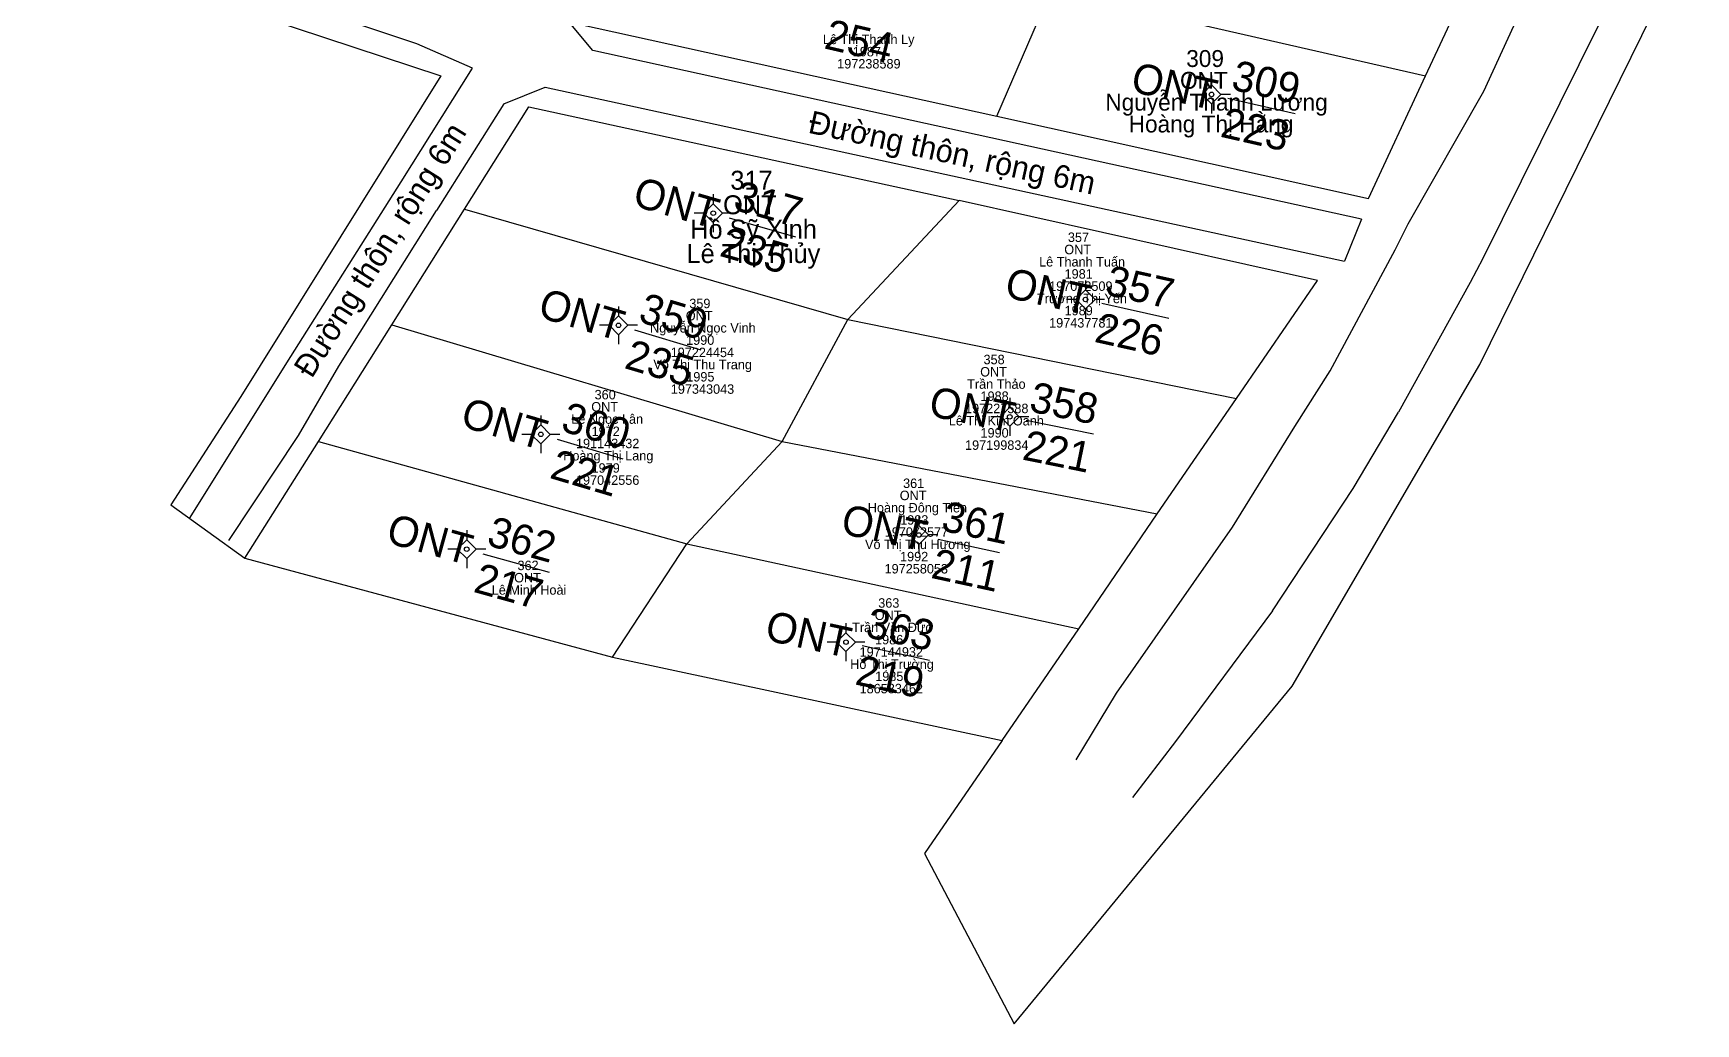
# Model space of a CAD drawing. Extents: x 540518 to 540767, y 1835192 to 1835377.
# Drawn here: x 540557.7 to 540667.5, y 1835191.5 to 1835256.9 of the extents above; entities that cross this region are included whole.
import ezdxf

# ---------------------------------------------------------------- set-up
doc = ezdxf.new("R2010")
doc.units = 0
for name, color, linetype in [('Level 1', 7, 'Continuous'), ('Level 10', 7, 'Continuous'), ('Level 11', 7, 'Continuous'), ('Level 13', 7, 'Continuous'), ('Level 16', 7, 'Continuous'), ('Level 2', 7, 'Continuous'), ('Level 22', 7, 'Continuous'), ('Level 23', 7, 'Continuous'), ('Level 4', 7, 'Continuous')]:
    doc.layers.add(name, color=color, linetype=linetype)

msp = doc.modelspace()

# ---------------------------------------------------------------- linework, layer by layer
at = {"layer": 'Level 10'}
for p, q in [((540621.33, 1835251.4), (540624.91, 1835259.71)), ((540624.91, 1835259.71), (540649.63, 1835254.07)), ((540586.2, 1835245.27), (540590.44, 1835252.02)), ((540611.5, 1835237.98), (540618.85, 1835245.83)), ((540586.2, 1835245.27), (540611.5, 1835237.98)), ((540581.39, 1835237.62), (540607.17, 1835229.94)), ((540607.17, 1835229.94), (540611.5, 1835237.98)), ((540611.5, 1835237.98), (540637.15, 1835232.77)), ((540576.55, 1835229.94), (540600.86, 1835223.18)), ((540600.86, 1835223.18), (540607.17, 1835229.94)), ((540607.17, 1835229.94), (540631.92, 1835225.15)), ((540595.96, 1835215.7), (540600.86, 1835223.18)), ((540600.86, 1835223.18), (540626.73, 1835217.57)), ((540571.69, 1835222.22), (540595.96, 1835215.7)), ((540595.96, 1835215.7), (540621.67, 1835210.19))]:
    msp.add_line(p, q, dxfattribs=at)
msp.add_lwpolyline([(540621.33, 1835251.4), (540645.87, 1835245.96), (540649.63, 1835254.07)], dxfattribs=at)
at = {"layer": 'Level 11'}
for p, q in [((540635.5, 1835254.09), (540635.5, 1835253.47)), ((540635.5, 1835253.47), (540634.88, 1835252.84)), ((540636.12, 1835252.84), (540635.5, 1835253.47)), ((540634.88, 1835252.84), (540634.25, 1835252.84)), ((540634.88, 1835252.84), (540635.5, 1835252.22)), ((540635.5, 1835252.22), (540636.12, 1835252.84)), ((540635.5, 1835252.22), (540635.5, 1835251.59)), ((540636.75, 1835252.84), (540636.12, 1835252.84)), ((540602.61, 1835245.62), (540601.98, 1835245)), ((540602.61, 1835246.25), (540602.61, 1835245.62)), ((540603.23, 1835245), (540602.61, 1835245.62)), ((540601.98, 1835245), (540601.36, 1835245)), ((540601.98, 1835245), (540602.61, 1835244.38)), ((540602.61, 1835244.38), (540603.23, 1835245)), ((540602.61, 1835244.38), (540602.61, 1835243.75)), ((540603.86, 1835245), (540603.23, 1835245)), ((540627.18, 1835239.93), (540626.56, 1835239.3)), ((540627.18, 1835240.55), (540627.18, 1835239.93)), ((540627.81, 1835239.3), (540627.18, 1835239.93)), ((540596.36, 1835238.85), (540596.36, 1835238.23)), ((540626.56, 1835239.3), (540625.93, 1835239.3)), ((540626.56, 1835239.3), (540627.18, 1835238.68)), ((540627.18, 1835238.68), (540627.81, 1835239.3)), ((540628.43, 1835239.3), (540627.81, 1835239.3)), ((540595.73, 1835237.6), (540595.11, 1835237.6)), ((540596.36, 1835238.23), (540595.73, 1835237.6)), ((540595.73, 1835237.6), (540596.36, 1835236.98)), ((540596.98, 1835237.6), (540596.36, 1835238.23)), ((540596.36, 1835236.98), (540596.98, 1835237.6)), ((540597.61, 1835237.6), (540596.98, 1835237.6)), ((540627.18, 1835238.68), (540627.18, 1835238.05)), ((540596.36, 1835236.98), (540596.36, 1835236.35)), ((540622.18, 1835232.19), (540621.56, 1835231.56)), ((540622.18, 1835232.81), (540622.18, 1835232.19)), ((540622.81, 1835231.56), (540622.18, 1835232.19)), ((540591.23, 1835231.03), (540590.6, 1835230.4)), ((540591.23, 1835231.65), (540591.23, 1835231.03)), ((540591.85, 1835230.4), (540591.23, 1835231.03)), ((540621.56, 1835231.56), (540620.93, 1835231.56)), ((540621.56, 1835231.56), (540622.18, 1835230.94)), ((540622.18, 1835230.94), (540622.81, 1835231.56)), ((540623.43, 1835231.56), (540622.81, 1835231.56)), ((540590.6, 1835230.4), (540589.98, 1835230.4)), ((540590.6, 1835230.4), (540591.23, 1835229.78)), ((540591.23, 1835229.78), (540591.85, 1835230.4)), ((540592.48, 1835230.4), (540591.85, 1835230.4)), ((540622.18, 1835230.94), (540622.18, 1835230.31)), ((540591.23, 1835229.78), (540591.23, 1835229.15)), ((540616.18, 1835225.01), (540616.18, 1835224.39)), ((540586.34, 1835223.45), (540585.71, 1835222.82)), ((540586.34, 1835224.07), (540586.34, 1835223.45)), ((540586.96, 1835222.82), (540586.34, 1835223.45)), ((540615.56, 1835223.76), (540614.93, 1835223.76)), ((540616.18, 1835224.39), (540615.56, 1835223.76)), ((540615.56, 1835223.76), (540616.18, 1835223.14)), ((540616.81, 1835223.76), (540616.18, 1835224.39)), ((540616.18, 1835223.14), (540616.81, 1835223.76)), ((540617.43, 1835223.76), (540616.81, 1835223.76)), ((540585.71, 1835222.82), (540585.09, 1835222.82)), ((540585.71, 1835222.82), (540586.34, 1835222.2)), ((540586.34, 1835222.2), (540586.96, 1835222.82)), ((540587.59, 1835222.82), (540586.96, 1835222.82)), ((540616.18, 1835223.14), (540616.18, 1835222.51)), ((540586.34, 1835222.2), (540586.34, 1835221.57)), ((540611.37, 1835217.94), (540611.37, 1835217.31)), ((540611.37, 1835217.31), (540610.74, 1835216.69)), ((540611.99, 1835216.69), (540611.37, 1835217.31)), ((540610.74, 1835216.69), (540610.12, 1835216.69)), ((540610.74, 1835216.69), (540611.37, 1835216.06)), ((540611.37, 1835216.06), (540611.99, 1835216.69)), ((540611.37, 1835216.06), (540611.37, 1835215.44)), ((540612.62, 1835216.69), (540611.99, 1835216.69))]:
    msp.add_line(p, q, dxfattribs=at)
for centre in [(540635.5, 1835252.84), (540602.61, 1835245), (540627.18, 1835239.3), (540596.36, 1835237.6), (540622.18, 1835231.56), (540591.23, 1835230.4), (540616.18, 1835223.76), (540586.34, 1835222.82), (540611.37, 1835216.69)]:
    msp.add_circle(centre, 0.15, dxfattribs=at)
at = {"layer": 'Level 13'}
for p, q in [((540636.58, 1835252.59), (540641.01, 1835251.58)), ((540603.67, 1835244.7), (540608.04, 1835243.44)), ((540628.26, 1835239.06), (540632.69, 1835238.07)), ((540597.41, 1835237.29), (540601.78, 1835235.99)), ((540623.27, 1835231.34), (540627.71, 1835230.43)), ((540592.3, 1835230.08), (540596.64, 1835228.79)), ((540617.46, 1835223.48), (540621.51, 1835222.6)), ((540587.41, 1835222.52), (540591.77, 1835221.31)), ((540612.45, 1835216.46), (540616.89, 1835215.49))]:
    msp.add_line(p, q, dxfattribs=at)
at = {"layer": 'Level 22'}
for p, q in [((540653.47, 1835253.05), (540659.32, 1835265.85)), ((540583.04, 1835256.17), (540573.17, 1835259.49)), ((540594.67, 1835255.73), (540592.43, 1835258.39)), ((540661.01, 1835257.36), (540653.41, 1835242)), ((540586.73, 1835254.58), (540583.04, 1835256.17)), ((540645.4, 1835244.61), (540594.67, 1835255.73)), ((540582.02, 1835247.08), (540586.73, 1835254.58)), ((540588.79, 1835252.22), (540591.52, 1835253.32)), ((540591.52, 1835253.32), (540644.27, 1835241.83)), ((540648.48, 1835244.3), (540653.47, 1835253.05)), ((540588.79, 1835252.22), (540584.35, 1835245.17)), ((540574.74, 1835235.53), (540582.02, 1835247.08)), ((540577.9, 1835234.9), (540584.35, 1835245.17)), ((540645.4, 1835244.61), (540644.27, 1835241.83)), ((540647.63, 1835242.59), (540648.48, 1835244.3)), ((540643.32, 1835234.6), (540647.63, 1835242.59)), ((540653.41, 1835242), (540652.58, 1835240.42)), ((540652.58, 1835240.42), (540647.83, 1835231.86)), ((540568.05, 1835224.84), (540574.74, 1835235.53)), ((540575.24, 1835230.33), (540577.9, 1835234.9)), ((540570.63, 1835223.4), (540575.24, 1835230.33)), ((540629.23, 1835213.31), (540636.89, 1835224.27)), ((540639.52, 1835218.76), (540633.11, 1835210.14)), ((540626.56, 1835208.92), (540629.23, 1835213.31)), ((540633.11, 1835210.14), (540630.29, 1835206.44))]:
    msp.add_line(p, q, dxfattribs=at)
for points in [[(540636.89, 1835224.27), (540640.99, 1835230.92), (540643.32, 1835234.6)], [(540639.52, 1835218.76), (540644.84, 1835226.83), (540647.83, 1835231.86)]]:
    msp.add_lwpolyline(points, dxfattribs=at)
at = {"layer": 'Level 23'}
for p, q in [((540649.63, 1835254.07), (540653.36, 1835262.11)), ((540590.44, 1835252.02), (540618.85, 1835245.83)), ((540581.39, 1835237.62), (540586.2, 1835245.27)), ((540576.55, 1835229.94), (540581.39, 1835237.62)), ((540631.92, 1835225.15), (540637.15, 1835232.77)), ((540571.69, 1835222.22), (540576.55, 1835229.94)), ((540626.73, 1835217.57), (540631.92, 1835225.15)), ((540621.67, 1835210.19), (540626.73, 1835217.57))]:
    msp.add_line(p, q, dxfattribs=at)
for points in [[(540598.07, 1835265.97), (540593.64, 1835257.49), (540621.33, 1835251.4)], [(540621.67, 1835210.19), (540616.55, 1835202.73), (540622.48, 1835191.5), (540640.83, 1835213.79), (540653.21, 1835235.02), (540667.46, 1835263.99)], [(540557.73, 1835262.95), (540584.63, 1835254.06), (540571.44, 1835232.91), (540566.82, 1835225.75), (540571.69, 1835222.22)], [(540637.15, 1835232.77), (540642.49, 1835240.56), (540618.85, 1835245.83)]]:
    msp.add_lwpolyline(points, dxfattribs=at)

# ---------------------------------------------------------------- texts
at = {"layer": 'Level 1'}
for rotation, p in [(347.7096, (540608.81, 1835250.32)), (57.7766, (540576.11, 1835234.04))]:
    msp.add_text('Đường thôn, rộng 6m', height=1.5, rotation=rotation, dxfattribs=at).set_placement(p)
at = {"layer": 'Level 13'}
for s, rotation, p in [('309', 347.1477, (540636.72, 1835253.18)), ('317', 343.9256, (540603.84, 1835245.27)), ('357', 347.4357, (540628.4, 1835239.64)), ('359', 343.4095, (540597.59, 1835237.86)), ('358', 348.5008, (540623.39, 1835231.93)), ('360', 343.4095, (540592.47, 1835230.66)), ('361', 347.7633, (540617.58, 1835224.07)), ('362', 344.4828, (540587.58, 1835223.1)), ('363', 347.7633, (540612.58, 1835217.04))]:
    msp.add_text(s, height=2, rotation=rotation, dxfattribs=at).set_placement(p)
at = {"layer": 'Level 16'}
for s, height, p in [('Lê Thị Thanh Ly', 0.625, (540609.85, 1835256.16)), ('197238589', 0.625, (540610.79, 1835254.55)), ('1987', 0.625, (540611.82, 1835255.35)), ('309', 1.116, (540633.83, 1835254.65)), ('ONT', 1.116, (540633.42, 1835253.21)), ('Nguyễn Thanh Lương', 1.1163, (540628.49, 1835251.77)), ('Hoàng Thị Hằng', 1.1163, (540630.03, 1835250.33)), ('317', 1.25, (540603.74, 1835246.55)), ('ONT', 1.25, (540603.26, 1835244.93)), ('Hồ Sỹ Xinh', 1.25, (540601.09, 1835243.32)), ('357', 0.625, (540626.02, 1835243.1)), ('Lê Thị Thủy', 1.25, (540600.85, 1835241.71)), ('Lê Thanh Tuấn', 0.625, (540624.12, 1835241.48)), ('ONT', 0.625, (540625.78, 1835242.29)), ('1981', 0.625, (540625.8, 1835240.68)), ('197072509', 0.625, (540624.78, 1835239.87)), ('359', 0.625, (540601.03, 1835238.73)), ('Trương Thị Yến', 0.625, (540623.98, 1835239.06)), ('1989', 0.625, (540625.8, 1835238.26)), ('Nguyễn Ngọc Vinh', 0.625, (540598.44, 1835237.12)), ('ONT', 0.625, (540600.8, 1835237.92)), ('197437781', 0.625, (540624.78, 1835237.45)), ('1990', 0.625, (540600.82, 1835236.31)), ('197224454', 0.625, (540599.8, 1835235.5)), ('358', 0.625, (540620.45, 1835235.03)), ('Võ Thị Thu Trang', 0.625, (540598.66, 1835234.7)), ('1995', 0.625, (540600.83, 1835233.89)), ('ONT', 0.625, (540620.23, 1835234.22)), ('360', 0.625, (540594.78, 1835232.71)), ('197343043', 0.625, (540599.81, 1835233.08)), ('Trần Thảo', 0.625, (540619.37, 1835233.41)), ('1988', 0.625, (540620.25, 1835232.61)), ('ONT', 0.625, (540594.56, 1835231.91)), ('197227588', 0.625, (540619.23, 1835231.8)), ('Lê Ngọc Lân', 0.625, (540593.24, 1835231.1)), ('Lê Thị Kim Oanh', 0.625, (540618.16, 1835230.99)), ('191143432', 0.625, (540593.55, 1835229.49)), ('1972', 0.625, (540594.58, 1835230.29)), ('197199834', 0.625, (540619.23, 1835229.38)), ('1990', 0.625, (540620.25, 1835230.19)), ('Hoàng Thị Lang', 0.625, (540592.71, 1835228.68)), ('1979', 0.625, (540594.58, 1835227.87)), ('197042556', 0.625, (540593.55, 1835227.07)), ('ONT', 0.625, (540614.92, 1835226.06)), ('361', 0.625, (540615.14, 1835226.86)), ('Hoàng Đông Tiến', 0.625, (540612.81, 1835225.25)), ('1983', 0.625, (540614.95, 1835224.44)), ('Võ Thị Thu Hương', 0.625, (540612.63, 1835222.83)), ('197072577', 0.625, (540613.93, 1835223.64)), ('1992', 0.625, (540614.94, 1835222.02)), ('ONT', 0.625, (540589.47, 1835220.63)), ('362', 0.625, (540589.69, 1835221.44)), ('197258053', 0.625, (540613.92, 1835221.22)), ('Lê Minh Hoài', 0.625, (540587.99, 1835219.82)), ('363', 0.625, (540613.5, 1835218.96)), ('Trần Văn Đức', 0.625, (540611.78, 1835217.35)), ('ONT', 0.625, (540613.27, 1835218.15)), ('1986', 0.625, (540613.29, 1835216.54)), ('197144932', 0.625, (540612.27, 1835215.73)), ('Hồ Thị Trường', 0.625, (540611.65, 1835214.92)), ('1985', 0.625, (540613.3, 1835214.12)), ('186583462', 0.625, (540612.27, 1835213.31))]:
    msp.add_text(s, height=height, dxfattribs=at).set_placement(p)
at = {"layer": 'Level 2'}
for rotation, p in [(347.1477, (540630.08, 1835253.05)), (343.9256, (540597.2, 1835245.52)), (347.4357, (540621.76, 1835239.48)), (343.4095, (540590.95, 1835238.17)), (348.5008, (540616.75, 1835231.64)), (343.4095, (540585.84, 1835230.96)), (347.7633, (540610.95, 1835223.87)), (344.4828, (540580.93, 1835223.28)), (347.7633, (540605.94, 1835216.84))]:
    msp.add_text('ONT', height=2, rotation=rotation, dxfattribs=at).set_placement(p)
at = {"layer": 'Level 4'}
for s, rotation, p in [('254', 346.8784, (540609.86, 1835255.89)), ('223', 347.1477, (540636.01, 1835250.06)), ('235', 343.9256, (540602.95, 1835242.2)), ('226', 347.4357, (540627.7, 1835236.52)), ('235', 343.4095, (540596.67, 1835234.79)), ('221', 348.5008, (540622.94, 1835228.75)), ('221', 343.4095, (540591.74, 1835227.54)), ('211', 347.7633, (540616.91, 1835220.94)), ('217', 344.4828, (540586.71, 1835220.02)), ('219', 347.7633, (540611.9, 1835213.91))]:
    msp.add_text(s, height=2, rotation=rotation, dxfattribs=at).set_placement(p)

doc.saveas('drawing.dxf')
